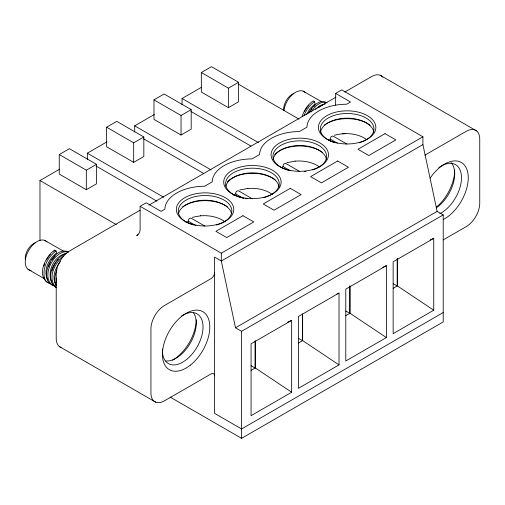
<?xml version="1.0" encoding="UTF-8"?>
<svg xmlns="http://www.w3.org/2000/svg" width="505" height="505" viewBox="0 0 505 505"><rect width="100%" height="100%" fill="white"/><g stroke="black" fill="none" stroke-linecap="round" stroke-linejoin="round"><path stroke-width="0.76" d="M56.213 278.002L56.276 283.217M52.11 270.693L52.703 268.723M44.042 265.813L44.655 263.844M302.16 116.289C304.13 110.241 307.842 104.573 313.132 100.949L314.489 101.732L315.164 103.683L309.9 108.701L306.503 114.559M48.474 266.943L49.181 264.986M56.844 269.986C54.774 274.922 53.789 280.704 55.904 285.798M52.968 268.079L54.761 264.279M304.079 115.418C306.226 110.039 309.653 105.015 314.489 101.732M49.484 264.349L50.393 262.448M46.409 260.031L47.079 258.8M304.528 111.435L305.197 110.197M54.003 251.339L54.679 250.164L56.036 250.947L56.712 252.898C48.815 258.648 42.811 270.541 47.704 279.877M308.599 113.038C311.983 107.186 319.078 98.45 326.571 102.622M309.565 112.034L310.285 110.841M55.089 263.661L56.238 261.937M47.464 258.232L48.234 257.089M305.531 109.585L306.686 107.868M311.175 111.826C314.546 106.896 320.448 100.243 327.082 102.868M51.832 260.056L55.215 255.972M311.093 109.755L311.907 108.663M60.48 261.514C55.335 267.808 51.182 277.952 56.383 285.344M57.046 260.845L58.315 259.305M48.619 256.515L50.323 254.476M307.072 107.3L308.776 105.261M315.467 109.295L319.955 105.583L323.503 104.308M314.129 106.359L315.051 105.564M63.845 255.909C54.698 262.505 46.795 278.627 56.257 287.793M319.008 107.376L323.2 104.649L325.233 103.929M56.036 250.947C47.767 256.9 42.275 267.776 44.472 278.009M54.679 250.164C45.469 256.231 36.183 275.269 48.019 282.813M59.255 154.549L69.406 148.691L96.468 164.314L96.468 183.845L86.317 189.71L59.255 174.08L59.255 154.549L86.317 170.179L96.468 164.314M106.618 127.21L116.769 121.352L143.83 136.975L143.83 156.506L133.68 162.364L106.618 146.74L106.618 127.21L133.68 142.833L143.83 136.975M153.974 99.864L164.125 94.006L191.187 109.629L191.187 129.16L181.042 135.018L153.974 119.395L153.974 99.864L181.042 115.487L191.187 109.629M201.337 72.524L211.488 66.66L238.549 82.29L238.549 101.821L228.399 107.679L201.337 92.055L201.337 72.524L228.399 88.148L238.549 82.29M39.977 240.683L39.977 180.525L59.596 169.2M87.333 159.435L87.333 153.185L106.953 141.855M134.696 132.089L134.696 125.84L154.315 114.515M182.052 104.75L182.052 98.5L201.678 87.169M138.08 234.825L136.722 235.608A4.785 2.765 -60 0 0 140.106 229.743L140.106 206.305L146.197 202.795L161.082 211.387L164.876 209.196A40.185 23.205 0 0 1 204.651 186.231L212.233 181.85A40.185 23.205 0 0 1 252.008 158.892L259.595 154.511A40.185 23.205 0 0 1 299.37 131.546L306.958 127.165A40.185 23.205 0 0 1 346.733 104.2L350.52 102.01L335.642 93.419L335.642 105.135M335.642 93.419L341.727 89.903L422.919 136.779L422.919 144.588L437.128 211.387L443.213 214.903L443.213 321.931L241.592 438.34L170.116 397.069M140.062 210.244L69.747 250.84A19.133 11.047 -60 0 0 56.213 274.278L56.213 338.337A19.133 11.047 -60 0 0 61.048 347.516M148.937 205.118L335.995 97.118M344.871 91.992L371.497 76.621A19.133 11.047 -60 0 1 382.803 77.132M140.106 206.305L221.297 253.182L422.919 136.779M422.919 144.588L221.297 260.997L214.53 257.089L214.53 413.336L241.592 428.966L443.213 312.557M424.945 155.136L466.216 131.313A19.133 11.047 -60 0 1 479.75 139.121L479.75 203.187A19.133 11.047 -60 0 1 466.216 226.619L443.213 239.9M221.297 253.182L221.297 260.997L235.507 327.789L437.128 211.387M235.507 327.789L241.592 331.305L443.213 214.903M291.663 320.372L251.067 343.804L251.067 415.684L291.663 392.246L291.663 320.372L287.383 322.291M339.019 293.026L298.43 316.465L298.43 388.339L339.019 364.9L339.019 293.026L336.879 293.986M386.382 265.68L345.786 289.119L345.786 360.993L386.382 337.561L386.382 265.68L382.815 267.284M433.744 238.341L393.149 261.779L393.149 333.653L433.744 310.215L433.744 238.341L430.178 239.938M251.067 370.367L255.277 367.937L255.277 340.591M298.43 343.028L302.64 340.597L302.64 314.034M345.786 315.682L350.003 313.252L350.003 285.906M393.149 288.342L397.359 285.906L397.359 258.566M66.78 253.144C54.755 257.241 43.645 278.425 55.929 287.541M286.808 162.717L295.255 161.12M334.392 135.302C345.085 132.285 357.414 133.112 366.718 139.525M239.667 189.987L247.892 188.466M192.31 217.333L200.535 215.812M342.44 133.787L345.59 133.636M295.078 161.133C303.461 160.508 312.393 161.903 319.362 166.871M247.715 188.479C256.325 187.822 265.51 189.35 272.561 194.602M200.359 215.818C208.969 215.162 218.147 216.689 225.198 221.941M66.666 253.491C54.597 254.968 46.542 271.374 51.662 282.156M55.114 286.392C38.418 280.401 53.776 248.239 68.629 252.083M53.082 285.483C37.124 279.24 53.612 245.272 68.118 251.837M49.623 283.741L46.428 281.689A17.429 10.719 -61 0 1 44.453 278.028M303.151 91.159L321.407 101.644M44.699 240.374L63.611 251.237M380.196 75.258L476.581 130.909M346.866 144.02L333.969 136.577C332.075 135.088 329.904 137.183 330.522 139.273L337.327 143.199M238.328 84.114L299.004 119.142M182.052 98.5L258.409 142.58M299.503 171.359L286.613 163.917C284.713 162.427 282.541 164.529 283.166 166.618L289.971 170.545M190.972 111.46L250.966 146.096M134.696 125.84L211.052 169.926M252.14 198.705L239.25 191.262C237.356 189.773 235.185 191.875 235.803 193.958L243.29 198.282M143.609 138.799L203.603 173.436M393.149 283.652L397.208 285.994L397.208 258.655M87.333 153.185L163.689 197.266M204.784 226.044L191.887 218.602C189.994 217.118 187.822 219.214 188.441 221.304L195.927 225.621M96.247 166.145L156.922 201.173M345.786 310.998L349.845 313.34L349.845 285.994M39.977 180.525L116.327 224.611M298.43 338.337L302.489 340.686L302.489 314.123M251.067 365.683L255.126 368.025L255.126 341.462M59.375 346.556L155.767 402.201M28.021 269.266L44.371 278.773M397.359 285.906L433.744 310.215M350.003 313.252L386.382 337.561M302.64 340.597L339.019 364.9M255.277 367.937L291.663 392.246M241.592 331.305L241.592 438.34M228.399 88.148L228.399 107.679M181.042 115.487L181.042 135.018M133.68 142.833L133.68 162.364M86.317 170.179L86.317 189.71M283.886 110.387A16.747 9.664 -60 0 1 293.146 94.018A16.747 9.664 -60 0 1 305.437 92.806M283.829 110.576A11.962 6.906 -60 0 1 293.626 93.608M185.928 222.446A27.365 15.8 0 0 1 188.441 221.304M233.291 195.107A27.365 15.8 0 0 1 235.803 193.958M281.253 167.458A27.365 15.8 0 0 1 283.166 166.618M328.616 140.119A27.365 15.8 0 0 1 330.522 139.273M31.171 270.503A16.747 9.664 -60 0 1 28.476 250.833A16.747 9.664 -60 0 1 46.984 242.021M25.376 259.797A11.962 6.906 -60 0 1 35.173 242.823M182.753 206.816A28.703 16.57 0 0 1 184.066 205.939M184.761 205.529A28.703 16.57 0 0 1 227.37 206.816M178.499 213.666A26.79 15.466 0 0 1 205.062 200.214A26.79 15.466 0 0 1 231.625 213.666M189.059 223.406A26.79 15.466 0 0 1 185.221 200.599A26.79 15.466 0 0 1 224.902 200.599A26.79 15.466 0 0 1 221.057 223.406M220.426 223.664A26.79 15.466 0 0 1 216.38 225.015M193.737 225.015A26.79 15.466 0 0 1 189.691 223.664M214.53 272.713A4.785 2.765 -60 0 1 211.147 278.571L164.466 305.525A19.133 11.047 -60 0 0 150.932 328.963L150.932 393.023A19.133 11.047 -60 0 0 164.466 400.837L211.147 373.883A4.785 2.765 -60 0 1 214.53 375.84M227.313 181.869A28.703 16.57 0 0 1 275.345 179.931M225.855 186.32A26.79 15.466 0 0 1 253.005 172.874A26.79 15.466 0 0 1 279.107 186.989M241.1 197.67A26.79 15.466 0 0 1 229.617 175.532A26.79 15.466 0 0 1 269.039 171.517A26.79 15.466 0 0 1 271.362 194.589M270.806 194.905A26.79 15.466 0 0 1 267.789 196.325M267.145 196.578A26.79 15.466 0 0 1 263.743 197.67M247.002 198.8A26.79 15.466 0 0 1 245.487 198.591M243.997 198.332A26.79 15.466 0 0 1 242.526 198.029M274.676 154.524A28.703 16.57 0 0 1 322.708 152.586M273.091 159.649A26.79 15.466 0 0 1 299.781 145.528A26.79 15.466 0 0 1 326.47 159.649M284.416 168.979A26.79 15.466 0 0 1 280.471 145.585A26.79 15.466 0 0 1 321.117 146.955A26.79 15.466 0 0 1 312.494 169.926M305.961 171.359A26.79 15.466 0 0 1 304.433 171.542M288.456 170.33A26.79 15.466 0 0 1 285.054 169.232M324.216 125.24A28.703 16.57 0 0 1 370.064 125.24M320.454 132.304A26.79 15.466 0 0 1 347.143 118.183A26.79 15.466 0 0 1 373.833 132.304M331.772 141.634A26.79 15.466 0 0 1 327.126 118.681A26.79 15.466 0 0 1 367.154 118.681A26.79 15.466 0 0 1 362.508 141.634M361.864 141.886A26.79 15.466 0 0 1 359.162 142.789M335.118 142.789A26.79 15.466 0 0 1 332.416 141.886M181.554 316.01A28.703 16.57 -60 0 1 203.023 326.558A28.703 16.57 -60 0 1 182.337 362.388A28.703 16.57 -60 0 1 162.471 349.069M193.548 312.955A28.703 16.57 -60 0 1 190.322 343.11A28.703 16.57 -60 0 1 165.817 360.98M196.256 319.88A33.488 19.335 -60 0 1 172.584 360.21M454.715 169.983A33.488 19.335 -60 0 1 436.301 207.271M451.047 162.566A28.703 16.57 -60 0 1 436.187 207.934M441.187 166.076A28.703 16.57 -60 0 1 461.469 178.618A28.703 16.57 -60 0 1 439.773 213.71M438.826 167.597A28.703 16.57 -60 0 1 440.594 166.423M430.153 178.095A33.488 19.335 -60 0 1 467.201 170.362A33.488 19.335 -60 0 1 443.194 219.555M242.949 215.685L215.887 231.309L226.707 237.558L253.775 221.935L242.949 215.685M290.306 188.34L263.244 203.963L274.07 210.213L301.132 194.589L290.306 188.34M337.668 160.994L310.607 176.624L321.433 182.873L348.494 167.243L337.668 160.994M385.031 133.655L357.963 149.278L368.789 155.527L395.857 139.904L385.031 133.655M188.592 223.008A28.703 16.57 0 0 0 233.657 210.875A28.703 16.57 0 0 0 192.929 194.412A28.703 16.57 0 0 0 188.592 223.008M190.227 365.235A33.488 19.335 -60 0 0 204.254 312.633A33.488 19.335 -60 0 0 163.86 344.176A33.488 19.335 -60 0 0 190.227 365.235M235.955 195.662A28.703 16.57 0 0 0 281.014 183.536A28.703 16.57 0 0 0 240.292 167.067A28.703 16.57 0 0 0 235.955 195.662M283.318 168.323A28.703 16.57 0 0 0 328.376 156.19A28.703 16.57 0 0 0 287.648 139.727A28.703 16.57 0 0 0 283.318 168.323M330.674 140.977A28.703 16.57 0 0 0 375.739 128.844A28.703 16.57 0 0 0 335.011 112.381A28.703 16.57 0 0 0 330.674 140.977"/></g></svg>
